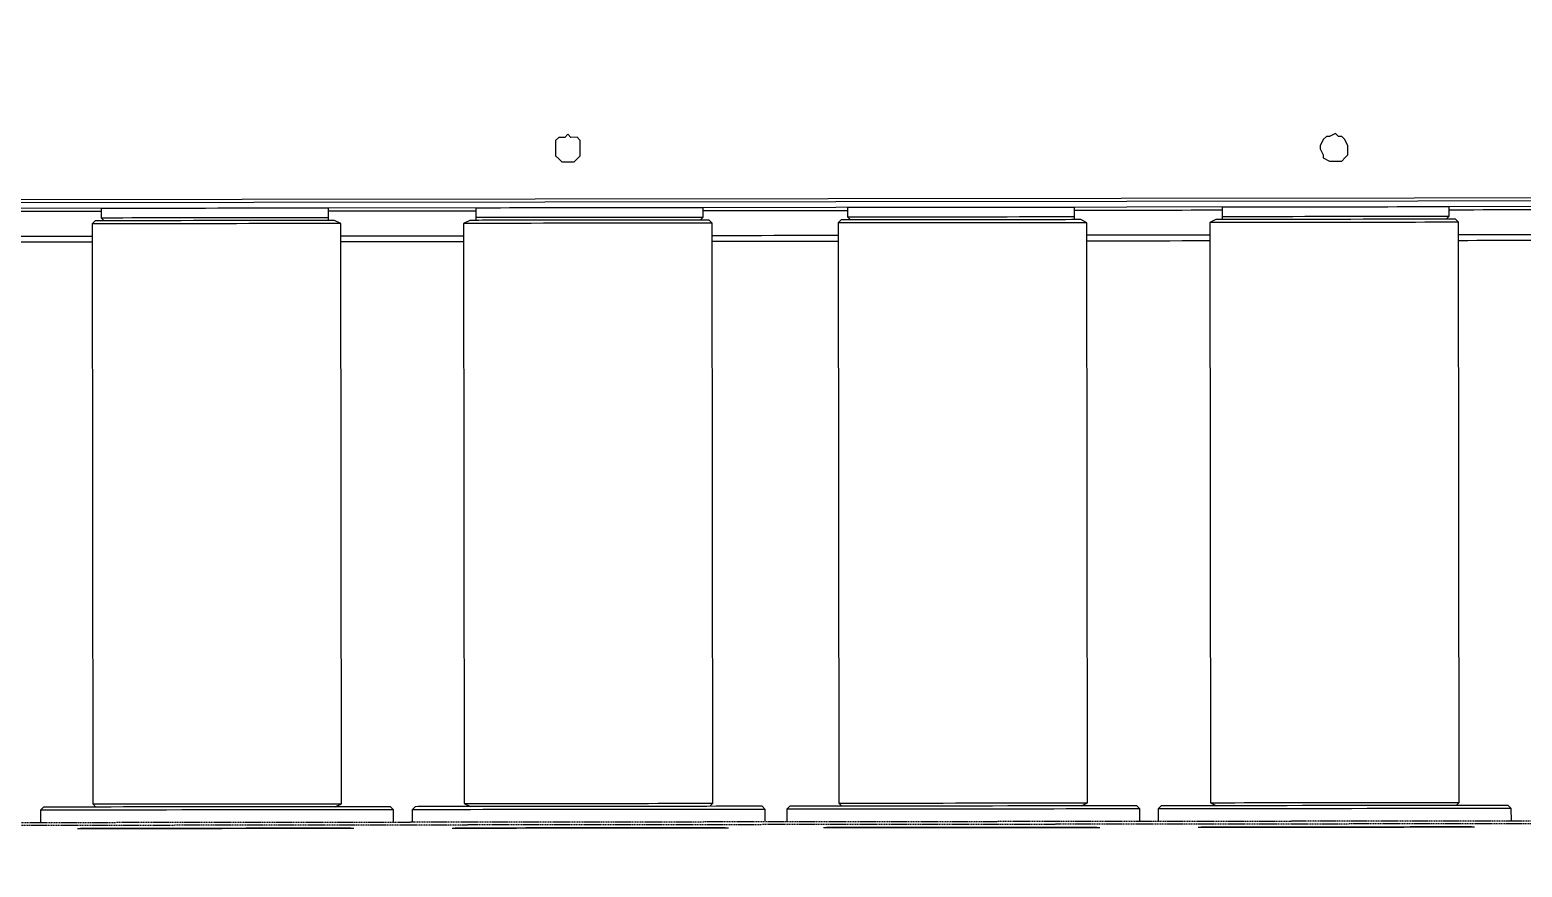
# Model space of a CAD drawing. Header units: feet. Extents: x -99009 to 3252343, y -11094690 to 9035152.
# Drawn here: x 2487088 to 2487448.1, y -1980196.9 to -1979994.8 of the extents above; entities that cross this region are included whole.
import ezdxf

# ---------------------------------------------------------------- set-up
doc = ezdxf.new("R2010")
doc.units = ezdxf.units.FT
doc.linetypes.add('PDF_IMPORT', pattern=[1, 0.8, -0.2])
doc.layers.add('1', color=1, linetype='Continuous')

# ---------------------------------------------------------------- blocks, each defined once
blk = doc.blocks.new('lEVELLING mACHINE')
at = {"color": 200, "lineweight": 25, "transparency": 33554684}
for points in [[(14276.04, 6730.92), (14275.3, 6730.92), (14273.08, 6730.92), (14270.12, 6730.92), (14267.15, 6730.92), (14263.45, 6730.92), (14260.48, 6730.92), (14256.78, 6730.92), (14253.07, 6730.92), (14249.37, 6730.92), (14244.92, 6730.92), (14241.22, 6730.92), (14237.52, 6730.92), (14233.81, 6730.92), (14230.11, 6730.92), (14226.4, 6730.92), (14222.7, 6730.92), (14219.73, 6730.92), (14216.03, 6730.92), (14213.06, 6730.92), (14210.84, 6730.92), (14209.36, 6730.92)], [(14210.1, 6730.92), (14212.32, 6730.92), (14215.29, 6730.92), (14218.25, 6730.92), (14221.21, 6730.92), (14224.92, 6730.92), (14227.88, 6730.92), (14231.59, 6730.92), (14235.29, 6730.92), (14239.74, 6730.92), (14243.44, 6730.92), (14247.15, 6730.92), (14250.85, 6730.92), (14254.56, 6730.92), (14258.26, 6730.92), (14261.97, 6730.92), (14265.67, 6730.92), (14268.63, 6730.92), (14271.6, 6730.92), (14274.56, 6730.92), (14275.3, 6730.92)], [(14366.44, 6730.92), (14365.7, 6730.92), (14362.73, 6730.92), (14359.77, 6730.92), (14356.81, 6730.92), (14353.84, 6730.92), (14350.14, 6730.92), (14346.43, 6730.92), (14342.73, 6730.92), (14339.02, 6730.92), (14335.32, 6730.92), (14331.61, 6730.92), (14327.17, 6730.92), (14323.46, 6730.92), (14319.76, 6730.92), (14316.05, 6730.92), (14313.09, 6730.92), (14309.39, 6730.92), (14306.42, 6730.92), (14303.46, 6730.92), (14300.5, 6730.92), (14299.75, 6730.92)], [(14300.5, 6730.92), (14301.98, 6730.92), (14304.94, 6730.92), (14307.9, 6730.92), (14310.87, 6730.92), (14314.57, 6730.92), (14318.28, 6730.92), (14321.98, 6730.92), (14325.69, 6730.92), (14329.39, 6730.92), (14333.1, 6730.92), (14337.54, 6730.92), (14341.25, 6730.92), (14344.95, 6730.92), (14348.66, 6730.92), (14352.36, 6730.92), (14355.32, 6730.92), (14358.29, 6730.92), (14361.25, 6730.92), (14364.22, 6730.92), (14365.7, 6730.92)], [(14456.09, 6730.92), (14455.35, 6730.92), (14453.13, 6730.92), (14450.17, 6730.92), (14447.2, 6730.92), (14443.5, 6730.92), (14440.53, 6730.92), (14436.83, 6730.92), (14433.12, 6730.92), (14428.68, 6730.92), (14424.97, 6730.92), (14421.27, 6730.92), (14417.56, 6730.92), (14413.86, 6730.92), (14410.15, 6730.92), (14406.45, 6730.92), (14402.74, 6730.92), (14399.78, 6730.92), (14396.08, 6730.92), (14393.11, 6730.92), (14390.89, 6730.92), (14389.41, 6730.92)], [(14390.15, 6730.92), (14392.37, 6730.92), (14394.59, 6730.92), (14398.3, 6730.92), (14401.26, 6730.92), (14404.97, 6730.92), (14407.93, 6730.92), (14411.64, 6730.92), (14415.34, 6730.92), (14419.79, 6730.92), (14423.49, 6730.92), (14427.2, 6730.92), (14430.9, 6730.92), (14434.61, 6730.92), (14438.31, 6730.92), (14442.01, 6730.92), (14445.72, 6730.92), (14448.68, 6730.92), (14451.65, 6730.92), (14454.61, 6730.92), (14455.35, 6730.92)], [(14546.49, 6730.92), (14545.75, 6730.92), (14542.78, 6730.92), (14539.82, 6730.92), (14536.86, 6730.92), (14533.89, 6730.92), (14530.19, 6730.92), (14526.48, 6730.92), (14522.78, 6730.92), (14519.07, 6730.92), (14515.37, 6730.92), (14511.66, 6730.92), (14507.22, 6730.92), (14503.51, 6730.92), (14499.81, 6730.92), (14496.1, 6730.92), (14493.14, 6730.92), (14489.44, 6730.92), (14486.47, 6730.92), (14483.51, 6730.92), (14480.54, 6730.92), (14479.8, 6730.92)], [(14480.54, 6730.92), (14482.03, 6730.92), (14484.99, 6730.92), (14487.95, 6730.92), (14490.92, 6730.92), (14494.62, 6730.92), (14498.33, 6730.92), (14502.03, 6730.92), (14505.74, 6730.92), (14509.44, 6730.92), (14513.15, 6730.92), (14517.59, 6730.92), (14521.3, 6730.92), (14525, 6730.92), (14528.7, 6730.92), (14532.41, 6730.92), (14535.37, 6730.92), (14538.34, 6730.92), (14541.3, 6730.92), (14544.26, 6730.92), (14545.75, 6730.92)], [(14200.47, 6729.44), (14200.47, 6726.48), (14201.21, 6725.74), (14201.95, 6725.74), (14202.69, 6725.74), (14204.17, 6725.74), (14205.65, 6725.74), (14207.14, 6725.74), (14209.36, 6725.74), (14212.32, 6725.74), (14215.29, 6725.74), (14218.25, 6725.74), (14221.21, 6725.74), (14224.92, 6725.74), (14227.88, 6725.74), (14231.59, 6725.74), (14235.29, 6725.74), (14239.74, 6725.74), (14243.44, 6725.74), (14247.15, 6725.74), (14250.85, 6725.74), (14254.56, 6725.74), (14258.26, 6725.74), (14261.97, 6725.74), (14265.67, 6725.74), (14268.63, 6725.74), (14271.6, 6725.74), (14274.56, 6725.74), (14276.79, 6725.74), (14279.01, 6725.74), (14280.49, 6725.74), (14281.97, 6725.74), (14283.45, 6725.74), (14284.19, 6725.74), (14284.94, 6725.74), (14285.68, 6726.48), (14285.68, 6729.44)], [(14290.12, 6729.44), (14290.12, 6726.48), (14290.86, 6725.74), (14291.6, 6725.74), (14292.34, 6725.74), (14293.83, 6725.74), (14295.31, 6725.74), (14297.53, 6725.74), (14299.75, 6725.74), (14301.98, 6725.74), (14304.94, 6725.74), (14307.9, 6725.74), (14310.87, 6725.74), (14314.57, 6725.74), (14318.28, 6725.74), (14321.98, 6725.74), (14325.69, 6725.74), (14329.39, 6725.74), (14333.1, 6725.74), (14337.54, 6725.74), (14341.25, 6725.74), (14344.95, 6725.74), (14348.66, 6725.74), (14352.36, 6725.74), (14355.32, 6725.74), (14358.29, 6725.74), (14361.25, 6725.74), (14364.22, 6725.74), (14366.44, 6725.74), (14368.66, 6725.74), (14370.88, 6725.74), (14372.37, 6725.74), (14373.11, 6725.74), (14374.59, 6725.74), (14375.33, 6726.48), (14375.33, 6729.44)], [(14380.52, 6729.44), (14380.52, 6726.48), (14381.26, 6725.74), (14382, 6725.74), (14382.74, 6725.74), (14384.22, 6725.74), (14385.7, 6725.74), (14387.19, 6725.74), (14389.41, 6725.74), (14392.37, 6725.74), (14394.59, 6725.74), (14398.3, 6725.74), (14401.26, 6725.74), (14404.97, 6725.74), (14407.93, 6725.74), (14411.64, 6725.74), (14415.34, 6725.74), (14419.79, 6725.74), (14423.49, 6725.74), (14427.2, 6725.74), (14430.9, 6725.74), (14434.61, 6725.74), (14438.31, 6725.74), (14442.01, 6725.74), (14445.72, 6725.74), (14448.68, 6725.74), (14451.65, 6725.74), (14454.61, 6725.74), (14456.83, 6725.74), (14459.06, 6725.74), (14460.54, 6725.74), (14462.02, 6725.74), (14463.5, 6725.74), (14464.24, 6725.74), (14464.98, 6725.74), (14465.72, 6726.48), (14465.72, 6729.44)], [(14470.17, 6729.44), (14470.17, 6726.48), (14470.91, 6725.74), (14471.65, 6725.74), (14472.39, 6725.74), (14473.88, 6725.74), (14475.36, 6725.74), (14477.58, 6725.74), (14479.8, 6725.74), (14482.03, 6725.74), (14484.99, 6725.74), (14487.95, 6725.74), (14490.92, 6725.74), (14494.62, 6725.74), (14498.33, 6725.74), (14502.03, 6725.74), (14505.74, 6725.74), (14509.44, 6725.74), (14513.15, 6725.74), (14517.59, 6725.74), (14521.3, 6725.74), (14525, 6725.74), (14528.7, 6725.74), (14532.41, 6725.74), (14535.37, 6725.74), (14538.34, 6725.74), (14541.3, 6725.74), (14544.26, 6725.74), (14546.49, 6725.74), (14548.71, 6725.74), (14550.93, 6725.74), (14552.41, 6725.74), (14553.16, 6725.74), (14554.64, 6725.74), (14555.38, 6726.48), (14555.38, 6729.44)], [(14200.47, 6726.48), (14201.21, 6726.48), (14202.69, 6726.48), (14203.43, 6726.48), (14205.65, 6726.48), (14207.14, 6726.48), (14209.36, 6726.48), (14212.32, 6726.48), (14214.55, 6726.48), (14217.51, 6726.48), (14221.21, 6726.48), (14224.18, 6726.48), (14227.88, 6726.48), (14231.59, 6726.48), (14235.29, 6726.48), (14239, 6726.48), (14243.44, 6726.48), (14247.15, 6726.48), (14250.85, 6726.48), (14254.56, 6726.48), (14258.26, 6726.48), (14261.97, 6726.48), (14264.93, 6726.48), (14268.63, 6726.48), (14271.6, 6726.48), (14274.56, 6726.48), (14276.79, 6726.48), (14279.01, 6726.48), (14280.49, 6726.48), (14282.71, 6726.48), (14283.45, 6726.48), (14284.94, 6726.48), (14285.68, 6726.48)], [(14213.81, 6725.74), (14213.06, 6725), (14213.06, 6584.96), (14213.81, 6584.22), (14214.55, 6584.22), (14215.29, 6584.22), (14216.77, 6584.22), (14218.25, 6584.22), (14219.73, 6584.22), (14221.96, 6584.22), (14224.18, 6584.22), (14227.14, 6584.22), (14230.11, 6584.22), (14232.33, 6584.22), (14236.03, 6584.22), (14239, 6584.22), (14241.96, 6584.22), (14244.92, 6584.22), (14248.63, 6584.22), (14251.59, 6584.22), (14254.56, 6584.22), (14257.52, 6584.22), (14259.74, 6584.22), (14262.71, 6584.22), (14264.93, 6584.22), (14266.41, 6584.22), (14268.63, 6584.22), (14270.12, 6584.22), (14270.86, 6584.22), (14271.6, 6584.22), (14273.08, 6584.96), (14273.08, 6725), (14271.6, 6725.74)], [(14273.08, 6725), (14272.34, 6725), (14271.6, 6725), (14270.12, 6725), (14268.63, 6725), (14267.15, 6725), (14264.93, 6725), (14262.71, 6725), (14259.74, 6725), (14256.78, 6725), (14253.82, 6725), (14250.85, 6725), (14247.89, 6725), (14244.92, 6725), (14241.22, 6725), (14238.26, 6725), (14235.29, 6725), (14231.59, 6725), (14228.62, 6725), (14226.4, 6725), (14223.44, 6725), (14221.21, 6725), (14218.99, 6725), (14217.51, 6725), (14216.03, 6725), (14214.55, 6725), (14213.81, 6725), (14213.06, 6725)], [(14290.12, 6726.48), (14290.86, 6726.48), (14291.6, 6726.48), (14292.34, 6726.48), (14293.83, 6726.48), (14295.31, 6726.48), (14297.53, 6726.48), (14299.75, 6726.48), (14301.98, 6726.48), (14304.94, 6726.48), (14307.9, 6726.48), (14310.87, 6726.48), (14314.57, 6726.48), (14318.28, 6726.48), (14321.98, 6726.48), (14325.69, 6726.48), (14329.39, 6726.48), (14333.1, 6726.48), (14336.8, 6726.48), (14341.25, 6726.48), (14344.95, 6726.48), (14348.66, 6726.48), (14351.62, 6726.48), (14355.32, 6726.48), (14358.29, 6726.48), (14361.25, 6726.48), (14364.22, 6726.48), (14366.44, 6726.48), (14368.66, 6726.48), (14370.88, 6726.48), (14372.37, 6726.48), (14373.85, 6726.48), (14374.59, 6726.48), (14375.33, 6726.48)], [(14304.2, 6725.74), (14302.72, 6725), (14302.72, 6584.96), (14304.2, 6584.22), (14304.94, 6584.22), (14305.68, 6584.22), (14306.42, 6584.22), (14307.9, 6584.22), (14310.13, 6584.22), (14312.35, 6584.22), (14314.57, 6584.22), (14316.8, 6584.22), (14319.76, 6584.22), (14322.72, 6584.22), (14325.69, 6584.22), (14328.65, 6584.22), (14332.36, 6584.22), (14335.32, 6584.22), (14338.28, 6584.22), (14341.25, 6584.22), (14344.21, 6584.22), (14347.17, 6584.22), (14350.14, 6584.22), (14352.36, 6584.22), (14354.58, 6584.22), (14356.81, 6584.22), (14358.29, 6584.22), (14359.77, 6584.22), (14360.51, 6584.22), (14361.25, 6584.22), (14361.99, 6584.22), (14362.73, 6584.96), (14362.73, 6725), (14361.99, 6725.74)], [(14362.73, 6725), (14361.99, 6725), (14361.25, 6725), (14360.51, 6725), (14358.29, 6725), (14356.81, 6725), (14354.58, 6725), (14352.36, 6725), (14350.14, 6725), (14347.17, 6725), (14344.21, 6725), (14341.25, 6725), (14337.54, 6725), (14334.58, 6725), (14331.61, 6725), (14327.91, 6725), (14324.95, 6725), (14321.98, 6725), (14319.02, 6725), (14316.05, 6725), (14313.83, 6725), (14310.87, 6725), (14309.39, 6725), (14307.16, 6725), (14305.68, 6725), (14304.2, 6725), (14303.46, 6725), (14302.72, 6725)], [(14380.52, 6726.48), (14381.26, 6726.48), (14382.74, 6726.48), (14383.48, 6726.48), (14385.7, 6726.48), (14387.19, 6726.48), (14389.41, 6726.48), (14392.37, 6726.48), (14394.59, 6726.48), (14397.56, 6726.48), (14401.26, 6726.48), (14404.23, 6726.48), (14407.93, 6726.48), (14411.64, 6726.48), (14415.34, 6726.48), (14419.05, 6726.48), (14423.49, 6726.48), (14427.2, 6726.48), (14430.9, 6726.48), (14434.61, 6726.48), (14438.31, 6726.48), (14442.01, 6726.48), (14444.98, 6726.48), (14448.68, 6726.48), (14451.65, 6726.48), (14453.87, 6726.48), (14456.83, 6726.48), (14459.06, 6726.48), (14460.54, 6726.48), (14462.76, 6726.48), (14463.5, 6726.48), (14464.98, 6726.48), (14465.72, 6726.48)], [(14393.85, 6725.74), (14393.11, 6725), (14393.11, 6584.96), (14393.85, 6584.22), (14394.59, 6584.22), (14395.34, 6584.22), (14396.82, 6584.22), (14398.3, 6584.22), (14399.78, 6584.22), (14402, 6584.22), (14404.23, 6584.22), (14407.19, 6584.22), (14409.41, 6584.22), (14412.38, 6584.22), (14416.08, 6584.22), (14419.05, 6584.22), (14422.01, 6584.22), (14424.97, 6584.22), (14428.68, 6584.22), (14431.64, 6584.22), (14434.61, 6584.22), (14437.57, 6584.22), (14439.79, 6584.22), (14442.76, 6584.22), (14444.98, 6584.22), (14446.46, 6584.22), (14448.68, 6584.22), (14449.42, 6584.22), (14450.91, 6584.22), (14451.65, 6584.22), (14453.13, 6584.96), (14453.13, 6725), (14451.65, 6725.74)], [(14453.13, 6725), (14452.39, 6725), (14451.65, 6725), (14450.17, 6725), (14448.68, 6725), (14447.2, 6725), (14444.98, 6725), (14442.76, 6725), (14439.79, 6725), (14436.83, 6725), (14433.86, 6725), (14430.9, 6725), (14427.94, 6725), (14424.23, 6725), (14421.27, 6725), (14418.3, 6725), (14414.6, 6725), (14411.64, 6725), (14408.67, 6725), (14406.45, 6725), (14403.49, 6725), (14401.26, 6725), (14399.04, 6725), (14397.56, 6725), (14396.08, 6725), (14394.59, 6725), (14393.85, 6725), (14393.11, 6725)], [(14470.17, 6726.48), (14470.91, 6726.48), (14471.65, 6726.48), (14472.39, 6726.48), (14473.88, 6726.48), (14475.36, 6726.48), (14477.58, 6726.48), (14479.8, 6726.48), (14482.03, 6726.48), (14484.99, 6726.48), (14487.95, 6726.48), (14490.92, 6726.48), (14494.62, 6726.48), (14498.33, 6726.48), (14502.03, 6726.48), (14505.74, 6726.48), (14509.44, 6726.48), (14513.15, 6726.48), (14516.85, 6726.48), (14521.3, 6726.48), (14525, 6726.48), (14528.7, 6726.48), (14531.67, 6726.48), (14535.37, 6726.48), (14538.34, 6726.48), (14541.3, 6726.48), (14544.26, 6726.48), (14546.49, 6726.48), (14548.71, 6726.48), (14550.93, 6726.48), (14552.41, 6726.48), (14553.9, 6726.48), (14554.64, 6726.48), (14555.38, 6726.48)], [(14484.25, 6725.74), (14482.77, 6725), (14482.77, 6584.96), (14484.25, 6584.22), (14484.99, 6584.22), (14485.73, 6584.22), (14486.47, 6584.22), (14487.95, 6584.22), (14490.18, 6584.22), (14492.4, 6584.22), (14494.62, 6584.22), (14496.84, 6584.22), (14499.81, 6584.22), (14502.77, 6584.22), (14505.74, 6584.22), (14508.7, 6584.22), (14512.4, 6584.22), (14515.37, 6584.22), (14518.33, 6584.22), (14521.3, 6584.22), (14524.26, 6584.22), (14527.22, 6584.22), (14530.19, 6584.22), (14532.41, 6584.22), (14534.63, 6584.22), (14536.86, 6584.22), (14538.34, 6584.22), (14539.82, 6584.22), (14540.56, 6584.22), (14541.3, 6584.22), (14542.04, 6584.22), (14542.78, 6584.96), (14542.78, 6725), (14542.04, 6725.74)], [(14542.78, 6725), (14542.04, 6725), (14541.3, 6725), (14540.56, 6725), (14538.34, 6725), (14536.86, 6725), (14534.63, 6725), (14532.41, 6725), (14530.19, 6725), (14527.22, 6725), (14524.26, 6725), (14521.3, 6725), (14517.59, 6725), (14514.63, 6725), (14511.66, 6725), (14507.96, 6725), (14504.99, 6725), (14502.03, 6725), (14499.07, 6725), (14496.1, 6725), (14493.88, 6725), (14490.92, 6725), (14489.44, 6725), (14487.21, 6725), (14485.73, 6725), (14484.25, 6725), (14483.51, 6725), (14482.77, 6725)], [(14182.69, 6589.4), (14184.91, 6589.4), (14187.13, 6589.4), (14190.09, 6589.4), (14192.32, 6589.4), (14195.28, 6589.4), (14198.25, 6589.4), (14201.21, 6589.4), (14203.43, 6589.4), (14206.4, 6589.4), (14208.62, 6589.4), (14210.84, 6589.4), (14213.06, 6589.4)], [(14213.06, 6587.92), (14211.58, 6587.92), (14209.36, 6587.92), (14207.14, 6587.92), (14204.17, 6587.92), (14201.21, 6587.92), (14198.25, 6587.92), (14195.28, 6587.92), (14192.32, 6587.92), (14190.09, 6587.92), (14187.13, 6587.92), (14184.91, 6587.92), (14182.69, 6587.92)], [(14273.08, 6589.4), (14274.56, 6589.4), (14277.53, 6589.4), (14279.75, 6589.4), (14282.71, 6589.4), (14284.94, 6589.4), (14287.9, 6589.4), (14290.86, 6589.4), (14293.83, 6589.4), (14296.05, 6589.4), (14299.01, 6589.4), (14301.24, 6589.4), (14302.72, 6589.4)], [(14302.72, 6587.92), (14301.98, 6587.92), (14299.75, 6587.92), (14296.79, 6587.92), (14293.83, 6587.92), (14291.6, 6587.92), (14288.64, 6587.92), (14285.68, 6587.92), (14282.71, 6587.92), (14279.75, 6587.92), (14277.53, 6587.92), (14274.56, 6587.92), (14273.08, 6587.92)], [(14362.73, 6589.4), (14364.96, 6589.4), (14367.18, 6589.4), (14370.14, 6589.4), (14372.37, 6589.4), (14375.33, 6589.4), (14378.29, 6589.4), (14381.26, 6589.4), (14383.48, 6589.4), (14386.44, 6589.4), (14388.67, 6589.4), (14390.89, 6589.4), (14393.11, 6589.4)], [(14393.11, 6587.92), (14391.63, 6587.92), (14389.41, 6587.92), (14387.19, 6587.92), (14384.22, 6587.92), (14381.26, 6587.92), (14378.29, 6587.92), (14375.33, 6587.92), (14372.37, 6587.92), (14370.14, 6587.92), (14367.18, 6587.92), (14364.96, 6587.92), (14362.73, 6587.92)], [(14453.13, 6589.4), (14454.61, 6589.4), (14457.57, 6589.4), (14459.8, 6589.4), (14462.76, 6589.4), (14464.98, 6589.4), (14467.95, 6589.4), (14470.91, 6589.4), (14473.88, 6589.4), (14476.1, 6589.4), (14479.06, 6589.4), (14481.28, 6589.4), (14482.77, 6589.4)], [(14482.77, 6587.92), (14482.03, 6587.92), (14479.8, 6587.92), (14476.84, 6587.92), (14473.88, 6587.92), (14471.65, 6587.92), (14468.69, 6587.92), (14465.72, 6587.92), (14462.76, 6587.92), (14459.8, 6587.92), (14457.57, 6587.92), (14454.61, 6587.92), (14453.13, 6587.92)], [(14542.78, 6589.4), (14544.26, 6589.4), (14546.49, 6589.4), (14549.45, 6589.4), (14551.67, 6589.4), (14554.64, 6589.4), (14557.6, 6589.4), (14560.57, 6589.4), (14563.53, 6589.4), (14565.75, 6589.4), (14568.72, 6589.4), (14570.94, 6589.4), (14573.16, 6589.4)], [(14573.16, 6587.92), (14571.68, 6587.92), (14568.72, 6587.92), (14566.49, 6587.92), (14563.53, 6587.92), (14560.57, 6587.92), (14558.34, 6587.92), (14555.38, 6587.92), (14552.41, 6587.92), (14549.45, 6587.92), (14547.23, 6587.92), (14544.26, 6587.92), (14542.78, 6587.92)], [(14213.06, 6584.96), (14213.81, 6584.96), (14214.55, 6584.96), (14216.03, 6584.96), (14217.51, 6584.96), (14218.99, 6584.96), (14221.21, 6584.96), (14223.44, 6584.96), (14226.4, 6584.96), (14228.62, 6584.96), (14231.59, 6584.96), (14235.29, 6584.96), (14238.26, 6584.96), (14241.22, 6584.96), (14244.92, 6584.96), (14247.89, 6584.96), (14250.85, 6584.96), (14253.82, 6584.96), (14256.78, 6584.96), (14259.74, 6584.96), (14262.71, 6584.96), (14264.93, 6584.96), (14267.15, 6584.96), (14268.63, 6584.96), (14270.12, 6584.96), (14271.6, 6584.96), (14272.34, 6584.96), (14273.08, 6584.96)], [(14215.29, 6581.25), (14216.03, 6581.25), (14216.77, 6581.25), (14217.51, 6581.25), (14218.99, 6581.25), (14220.47, 6581.25), (14222.7, 6581.25), (14224.92, 6581.25), (14227.88, 6581.25), (14230.11, 6581.25), (14233.07, 6581.25), (14236.03, 6581.25), (14239, 6581.25), (14241.96, 6581.25), (14245.67, 6581.25), (14248.63, 6581.25), (14251.59, 6581.25), (14254.56, 6581.25), (14257.52, 6581.25), (14259.74, 6581.25), (14261.97, 6581.25), (14264.19, 6581.25), (14266.41, 6581.25), (14267.89, 6581.25), (14268.63, 6581.25), (14269.38, 6581.25), (14270.12, 6581.25), (14270.12, 6583.48), (14270.12, 6584.22)], [(14216.03, 6584.22), (14215.29, 6583.48), (14215.29, 6581.25), (14216.03, 6581.25)], [(14270.12, 6583.48), (14269.38, 6583.48), (14268.63, 6583.48), (14267.15, 6583.48), (14264.93, 6583.48), (14263.45, 6583.48), (14261.23, 6583.48), (14258.26, 6583.48), (14256.04, 6583.48), (14253.07, 6583.48), (14250.11, 6583.48), (14247.15, 6583.48), (14244.18, 6583.48), (14240.48, 6583.48), (14237.52, 6583.48), (14234.55, 6583.48), (14231.59, 6583.48), (14228.62, 6583.48), (14226.4, 6583.48), (14224.18, 6583.48), (14221.96, 6583.48), (14219.73, 6583.48), (14218.25, 6583.48), (14216.77, 6583.48), (14216.03, 6583.48), (14215.29, 6583.48)], [(14302.72, 6584.96), (14303.46, 6584.96), (14304.2, 6584.96), (14305.68, 6584.96), (14307.16, 6584.96), (14309.39, 6584.96), (14310.87, 6584.96), (14313.83, 6584.96), (14316.05, 6584.96), (14319.02, 6584.96), (14321.98, 6584.96), (14324.95, 6584.96), (14327.91, 6584.96), (14331.61, 6584.96), (14334.58, 6584.96), (14337.54, 6584.96), (14341.25, 6584.96), (14344.21, 6584.96), (14347.17, 6584.96), (14350.14, 6584.96), (14352.36, 6584.96), (14354.58, 6584.96), (14356.81, 6584.96), (14358.29, 6584.96), (14360.51, 6584.96), (14361.25, 6584.96), (14361.99, 6584.96), (14362.73, 6584.96)], [(14305.68, 6584.22), (14305.68, 6583.48), (14305.68, 6581.25), (14306.42, 6581.25), (14307.9, 6581.25), (14309.39, 6581.25), (14310.87, 6581.25), (14313.09, 6581.25), (14315.31, 6581.25), (14317.54, 6581.25), (14320.5, 6581.25), (14323.46, 6581.25), (14326.43, 6581.25), (14329.39, 6581.25), (14332.36, 6581.25), (14335.32, 6581.25), (14338.28, 6581.25), (14341.25, 6581.25), (14344.21, 6581.25), (14347.17, 6581.25), (14350.14, 6581.25), (14352.36, 6581.25), (14354.58, 6581.25), (14356.07, 6581.25), (14357.55, 6581.25), (14359.03, 6581.25), (14359.77, 6581.25), (14360.51, 6581.25)], [(14360.51, 6583.48), (14359.77, 6583.48), (14359.03, 6583.48), (14358.29, 6583.48), (14356.81, 6583.48), (14355.32, 6583.48), (14353.1, 6583.48), (14350.88, 6583.48), (14348.66, 6583.48), (14345.69, 6583.48), (14342.73, 6583.48), (14339.77, 6583.48), (14336.8, 6583.48), (14333.84, 6583.48), (14330.87, 6583.48), (14327.91, 6583.48), (14324.95, 6583.48), (14321.98, 6583.48), (14319.02, 6583.48), (14316.05, 6583.48), (14313.83, 6583.48), (14311.61, 6583.48), (14310.13, 6583.48), (14308.65, 6583.48), (14307.16, 6583.48), (14306.42, 6583.48), (14305.68, 6583.48)], [(14359.77, 6581.25), (14360.51, 6581.25), (14360.51, 6583.48), (14359.77, 6584.22)], [(14393.11, 6584.96), (14393.85, 6584.96), (14394.59, 6584.96), (14396.08, 6584.96), (14397.56, 6584.96), (14399.04, 6584.96), (14401.26, 6584.96), (14403.49, 6584.96), (14406.45, 6584.96), (14408.67, 6584.96), (14411.64, 6584.96), (14414.6, 6584.96), (14418.3, 6584.96), (14421.27, 6584.96), (14424.23, 6584.96), (14427.94, 6584.96), (14430.9, 6584.96), (14433.86, 6584.96), (14436.83, 6584.96), (14439.79, 6584.96), (14442.76, 6584.96), (14444.98, 6584.96), (14447.2, 6584.96), (14448.68, 6584.96), (14450.17, 6584.96), (14451.65, 6584.96), (14452.39, 6584.96), (14453.13, 6584.96)], [(14396.08, 6584.22), (14395.34, 6583.48), (14395.34, 6581.25), (14396.08, 6581.25)], [(14395.34, 6581.25), (14396.08, 6581.25), (14396.82, 6581.25), (14397.56, 6581.25), (14399.04, 6581.25), (14400.52, 6581.25), (14402.74, 6581.25), (14404.97, 6581.25), (14407.93, 6581.25), (14410.15, 6581.25), (14413.12, 6581.25), (14416.08, 6581.25), (14419.05, 6581.25), (14422.01, 6581.25), (14425.71, 6581.25), (14428.68, 6581.25), (14431.64, 6581.25), (14434.61, 6581.25), (14437.57, 6581.25), (14439.79, 6581.25), (14442.01, 6581.25), (14444.24, 6581.25), (14446.46, 6581.25), (14447.94, 6581.25), (14448.68, 6581.25), (14449.42, 6581.25), (14450.17, 6581.25), (14450.17, 6583.48), (14450.17, 6584.22)], [(14450.17, 6583.48), (14449.42, 6583.48), (14448.68, 6583.48), (14447.2, 6583.48), (14444.98, 6583.48), (14443.5, 6583.48), (14441.27, 6583.48), (14438.31, 6583.48), (14436.09, 6583.48), (14433.12, 6583.48), (14430.16, 6583.48), (14427.2, 6583.48), (14424.23, 6583.48), (14420.53, 6583.48), (14417.56, 6583.48), (14414.6, 6583.48), (14411.64, 6583.48), (14408.67, 6583.48), (14406.45, 6583.48), (14404.23, 6583.48), (14402, 6583.48), (14399.78, 6583.48), (14398.3, 6583.48), (14396.82, 6583.48), (14396.08, 6583.48), (14395.34, 6583.48)], [(14482.77, 6584.96), (14483.51, 6584.96), (14484.25, 6584.96), (14485.73, 6584.96), (14487.21, 6584.96), (14489.44, 6584.96), (14490.92, 6584.96), (14493.88, 6584.96), (14496.1, 6584.96), (14499.07, 6584.96), (14502.03, 6584.96), (14504.99, 6584.96), (14507.96, 6584.96), (14511.66, 6584.96), (14514.63, 6584.96), (14517.59, 6584.96), (14521.3, 6584.96), (14524.26, 6584.96), (14527.22, 6584.96), (14530.19, 6584.96), (14532.41, 6584.96), (14534.63, 6584.96), (14536.86, 6584.96), (14538.34, 6584.96), (14540.56, 6584.96), (14541.3, 6584.96), (14542.04, 6584.96), (14542.78, 6584.96)], [(14485.73, 6584.22), (14485.73, 6583.48), (14485.73, 6581.25), (14486.47, 6581.25), (14487.95, 6581.25), (14489.44, 6581.25), (14490.92, 6581.25), (14493.14, 6581.25), (14495.36, 6581.25), (14497.59, 6581.25), (14500.55, 6581.25), (14503.51, 6581.25), (14506.48, 6581.25), (14509.44, 6581.25), (14512.4, 6581.25), (14515.37, 6581.25), (14518.33, 6581.25), (14521.3, 6581.25), (14524.26, 6581.25), (14527.22, 6581.25), (14530.19, 6581.25), (14532.41, 6581.25), (14534.63, 6581.25), (14536.11, 6581.25), (14537.6, 6581.25), (14539.08, 6581.25), (14539.82, 6581.25), (14540.56, 6581.25)], [(14540.56, 6583.48), (14539.82, 6583.48), (14539.08, 6583.48), (14538.34, 6583.48), (14536.86, 6583.48), (14535.37, 6583.48), (14533.15, 6583.48), (14530.93, 6583.48), (14528.7, 6583.48), (14525.74, 6583.48), (14522.78, 6583.48), (14519.81, 6583.48), (14516.85, 6583.48), (14513.89, 6583.48), (14510.92, 6583.48), (14507.96, 6583.48), (14504.99, 6583.48), (14502.03, 6583.48), (14499.07, 6583.48), (14496.1, 6583.48), (14493.88, 6583.48), (14491.66, 6583.48), (14490.18, 6583.48), (14488.69, 6583.48), (14487.21, 6583.48), (14486.47, 6583.48), (14485.73, 6583.48)], [(14539.82, 6581.25), (14540.56, 6581.25), (14540.56, 6583.48), (14539.82, 6584.22)], [(14648, 6579.03), (13658.1, 6579.03), (13658.1, 6444.18), (14648, 6444.18)], [(14180.46, 6582), (14182.69, 6582), (14184.91, 6582), (14187.13, 6582), (14190.09, 6582), (14192.32, 6582), (14195.28, 6582), (14198.25, 6582), (14201.21, 6582), (14204.17, 6582), (14207.14, 6582), (14209.36, 6582), (14211.58, 6582), (14213.81, 6582), (14215.29, 6582)], [(14270.12, 6582), (14270.86, 6582), (14272.34, 6582), (14274.56, 6582), (14277.53, 6582), (14279.75, 6582), (14282.71, 6582), (14285.68, 6582), (14288.64, 6582), (14291.6, 6582), (14293.83, 6582), (14296.79, 6582), (14299.75, 6582), (14301.98, 6582), (14304.2, 6582), (14305.68, 6582)], [(14270.12, 6581.25), (14270.12, 6581.25)], [(14305.68, 6581.25), (14305.68, 6581.25)], [(14360.51, 6582), (14362.73, 6582), (14364.96, 6582), (14367.18, 6582), (14370.14, 6582), (14372.37, 6582), (14375.33, 6582), (14378.29, 6582), (14381.26, 6582), (14384.22, 6582), (14387.19, 6582), (14389.41, 6582), (14391.63, 6582), (14393.85, 6582), (14395.34, 6582)], [(14450.17, 6582), (14452.39, 6582), (14454.61, 6582), (14457.57, 6582), (14459.8, 6582), (14462.76, 6582), (14465.72, 6582), (14468.69, 6582), (14471.65, 6582), (14473.88, 6582), (14476.84, 6582), (14479.8, 6582), (14482.03, 6582), (14484.25, 6582), (14485.73, 6582)], [(14450.17, 6581.25), (14450.17, 6581.25)], [(14485.73, 6581.25), (14485.73, 6581.25)], [(14540.56, 6582), (14542.04, 6582), (14544.26, 6582), (14547.23, 6582), (14549.45, 6582), (14552.41, 6582), (14555.38, 6582), (14558.34, 6582), (14560.57, 6582), (14563.53, 6582), (14566.49, 6582), (14568.72, 6582), (14571.68, 6582), (14573.9, 6582), (14575.38, 6582)]]:
    blk.add_lwpolyline(points, dxfattribs=at)
at = {"color": 200, "linetype": 'PDF_IMPORT', "lineweight": 25, "ltscale": 0.044444, "transparency": 33554684}
blk.add_lwpolyline([(13655.14, 6730.18), (14650.22, 6730.18)], dxfattribs=at)
at = {"color": 200, "linetype": 'PDF_IMPORT', "lineweight": 25, "ltscale": 0.041667, "transparency": 33554684}
blk.add_lwpolyline([(14568.72, 6729.44), (13655.14, 6729.44)], dxfattribs=at)
at = {"color": 200, "lineweight": 25, "transparency": 33554684}
for points in [[(13661.06, 6581.25), (14644.29, 6581.25), (14644.29, 6579.77), (13661.06, 6579.77)], [(14242.7, 6563.47), (14244.18, 6564.21), (14244.92, 6564.21), (14245.67, 6564.95), (14246.41, 6566.44), (14246.41, 6567.18), (14245.67, 6568.66), (14245.67, 6569.4), (14244.18, 6570.14), (14243.44, 6570.14), (14242.7, 6570.14), (14241.22, 6570.14), (14240.48, 6569.4), (14239.74, 6568.66), (14239.74, 6567.18), (14239.74, 6566.44), (14240.48, 6564.95), (14241.22, 6564.21), (14241.96, 6564.21)], [(14427.94, 6563.47), (14428.68, 6564.21), (14430.16, 6564.21), (14430.9, 6564.95), (14430.9, 6566.44), (14430.9, 6567.18), (14430.9, 6568.66), (14430.16, 6569.4), (14429.42, 6570.14), (14428.68, 6570.14), (14427.2, 6570.14), (14426.46, 6570.14), (14425.71, 6569.4), (14424.97, 6568.66), (14424.97, 6567.18), (14424.97, 6566.44), (14424.97, 6564.95), (14425.71, 6564.21), (14427.2, 6564.21)]]:
    blk.add_lwpolyline(points, close=True, dxfattribs=at)
blk = doc.blocks.new('A$Cac12730c')
blk.add_blockref('lEVELLING mACHINE', (-11218.13, -5688.95))

msp = doc.modelspace()

# ---------------------------------------------------------------- linework, layer by layer
at = {"layer": '1'}
msp.add_arc((2520410.24778, -1978395.99612), 100000, 84.1346387202, 194.3871675539, dxfattribs=at)

# ---------------------------------------------------------------- block references
at = {"transparency": 33554684, "rotation": 180.0650517140762}
msp.add_blockref('A$Cac12730c', (2490426.6334, -1979141.86212), dxfattribs=at)

doc.saveas('drawing.dxf')
